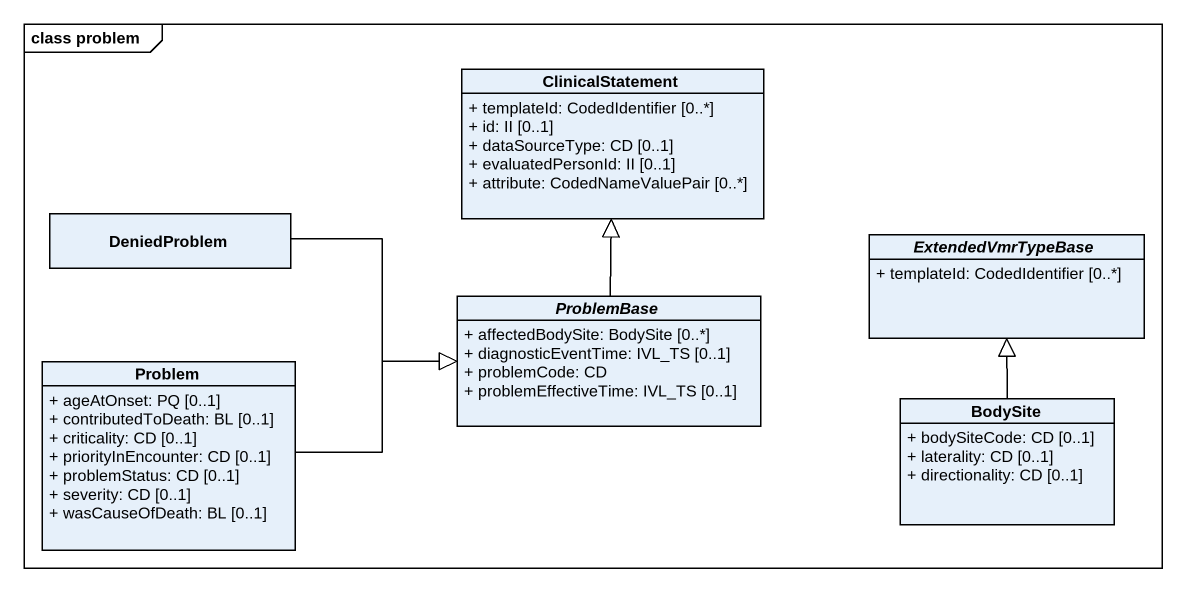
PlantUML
@startuml
mainframe class problem
hide circle
hide empty members
skinparam classAttributeIconSize 0
class ClinicalStatement {
  + templateId: CodedIdentifier [0..*]
  + id: II [0..1]
  + dataSourceType: CD [0..1]
  + evaluatedPersonId: II [0..1]
  + attribute: CodedNameValuePair [0..*]
}
class DeniedProblem
abstract class ExtendedVmrTypeBase {
  + templateId: CodedIdentifier [0..*]
}
abstract class ProblemBase {
  + affectedBodySite: BodySite [0..*]
  + diagnosticEventTime: IVL_TS [0..1]
  + problemCode: CD
  + problemEffectiveTime: IVL_TS [0..1]
}
class Problem {
  + ageAtOnset: PQ [0..1]
  + contributedToDeath: BL [0..1]
  + criticality: CD [0..1]
  + priorityInEncounter: CD [0..1]
  + problemStatus: CD [0..1]
  + severity: CD [0..1]
  + wasCauseOfDeath: BL [0..1]
}
class BodySite {
  + bodySiteCode: CD [0..1]
  + laterality: CD [0..1]
  + directionality: CD [0..1]
}
DeniedProblem -right-|> ProblemBase
ProblemBase -up-|> ClinicalStatement
Problem -right-|> ProblemBase
BodySite -up-|> ExtendedVmrTypeBase
@enduml
